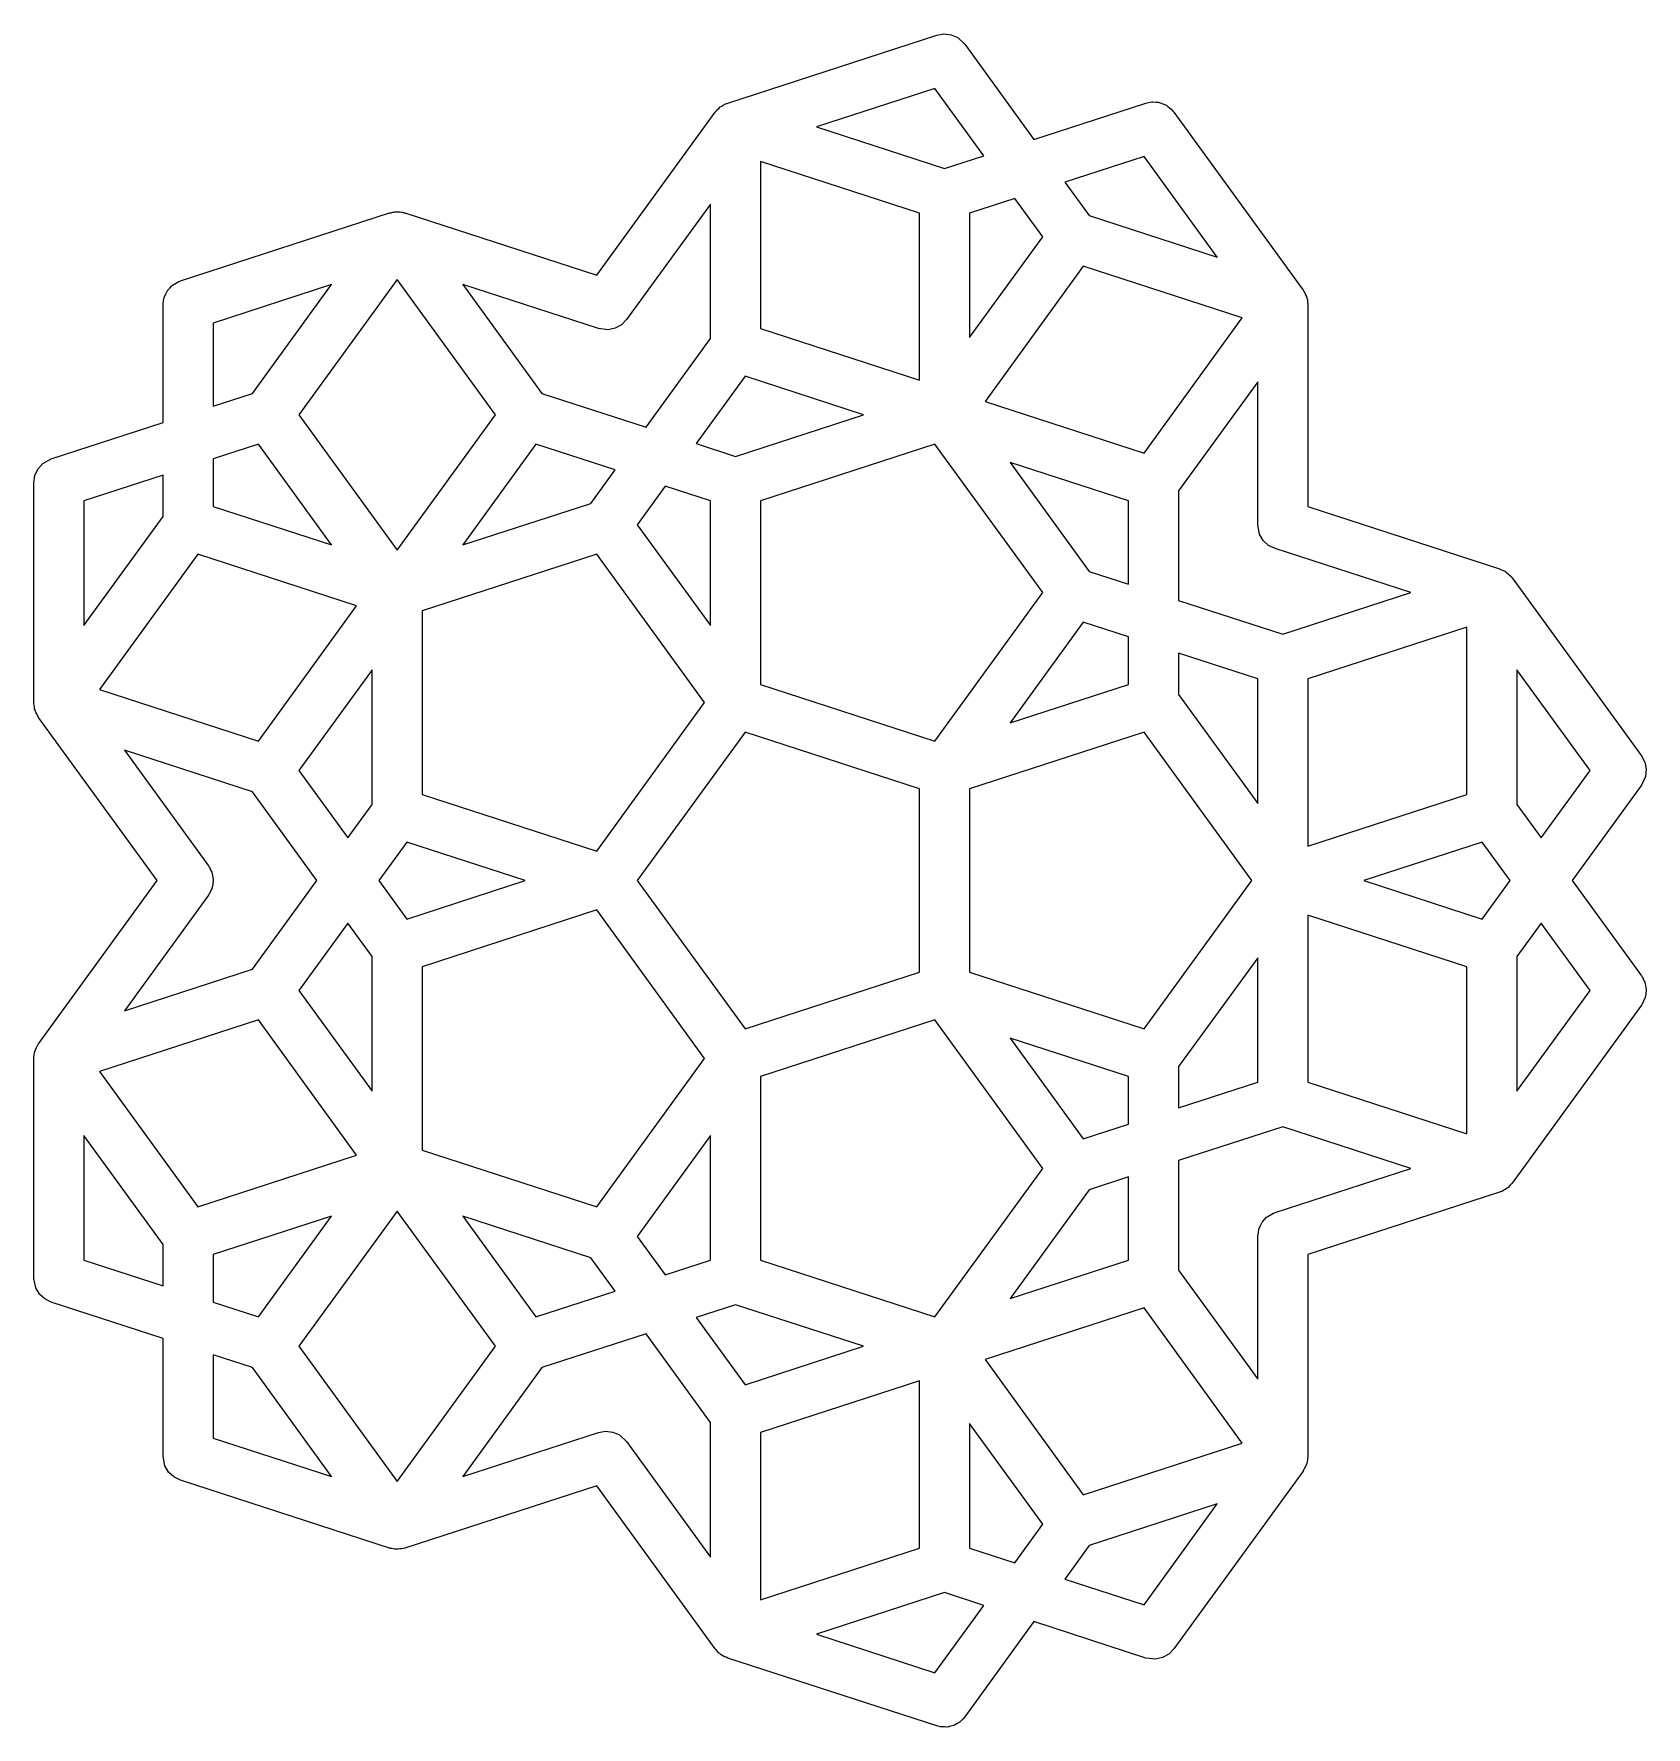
# Model space of a CAD drawing. Header units: millimetres. Extents: x 68 to 170, y 65 to 173.
import ezdxf

# ---------------------------------------------------------------- set-up
doc = ezdxf.new("R2010")
doc.units = ezdxf.units.MM
doc.layers.add('Layer_4', color=7, linetype='CONTINUOUS')

msp = doc.modelspace()

# ---------------------------------------------------------------- linework, layer by layer
at = {"layer": 'Layer_4', "color": 7}
for points in [[(126.09885, 172.634323), (126.518379, 172.4529), (126.969385, 172.034806), (131.351589, 166.003219), (138.442144, 168.307081), (138.617576, 168.33714), (138.790709, 168.378415), (138.842014, 168.375584), (138.892656, 168.384262), (139.069382, 168.363096), (139.247097, 168.353333), (139.295471, 168.336002), (139.346488, 168.32989), (139.509852, 168.259244), (139.677423, 168.199247), (139.718857, 168.168862), (139.766016, 168.148463), (139.839274, 168.080552), (140.046012, 167.928944), (140.148477, 167.793911), (140.217022, 167.730368), (148.404511, 156.461256), (148.450297, 156.374129), (148.509799, 156.295717), (148.511916, 156.287885), (148.520409, 156.276376), (148.561261, 156.163174), (148.617241, 156.05665), (148.638435, 155.949338), (148.675569, 155.846436), (148.69327, 155.671549), (148.705758, 155.608232), (148.702821, 155.577096), (148.707769, 155.52815), (148.707769, 142.752149), (160.85847, 138.804145), (161.027867, 138.72051), (161.201214, 138.645545), (161.225741, 138.622818), (161.268323, 138.601783), (161.603523, 138.291041), (161.627706, 138.250179), (161.652233, 138.227451), (169.839722, 126.958339), (170.052352, 126.55373), (170.140887, 126.105311), (170.097987, 125.650252), (169.839722, 125.092121), (165.457518, 119.060537), (169.839722, 113.02895), (169.885508, 112.941822), (169.94501, 112.86341), (169.962632, 112.795071), (170.052354, 112.624341), (170.140889, 112.175922), (170.135915, 112.123024), (170.142927, 112.095841), (170.115735, 111.908929), (170.098008, 111.720863), (170.083959, 111.69051), (170.077133, 111.643525), (169.885185, 111.228706), (169.85379, 111.193077), (169.839741, 111.162732), (161.652252, 99.89362), (161.520391, 99.758389), (161.395503, 99.61666), (161.361316, 99.595255), (161.333154, 99.566373), (161.168228, 99.474319), (161.008134, 99.374047), (160.969254, 99.363252), (160.934038, 99.343594), (160.887706, 99.333222), (160.858502, 99.316924), (148.7078, 95.368922), (148.7078, 82.592921), (148.680609, 82.406008), (148.662882, 82.217943), (148.648833, 82.18759), (148.642006, 82.140605), (148.450059, 81.725786), (148.418664, 81.690157), (148.404614, 81.659812), (140.217125, 70.3907), (139.898027, 70.063445), (139.498911, 69.840676), (139.052869, 69.740854), (138.442248, 69.814006), (131.351692, 72.117865), (126.969488, 66.086281), (126.837628, 65.95105), (126.712739, 65.80932), (126.678552, 65.787916), (126.65039, 65.759034), (126.485465, 65.66698), (126.325371, 65.566708), (126.28649, 65.555913), (126.251274, 65.536255), (126.066957, 65.495006), (125.884929, 65.444505), (125.844599, 65.445299), (125.805232, 65.436488), (125.711328, 65.447733), (125.42793, 65.452919), (125.282264, 65.499133), (125.19461, 65.509637), (111.946976, 69.814056), (111.848887, 69.862486), (111.74462, 69.895567), (111.645039, 69.963133), (111.537131, 70.01641), (111.456912, 70.090776), (111.366387, 70.152197), (111.249262, 70.283274), (111.20193, 70.327152), (111.186002, 70.354068), (111.153226, 70.39075), (103.643679, 80.726754), (91.492978, 76.77875), (91.38516, 76.760282), (91.281358, 76.725756), (91.161076, 76.721893), (91.042466, 76.701573), (90.933857, 76.714591), (90.824518, 76.711072), (90.652711, 76.748272), (90.588634, 76.755945), (90.559932, 76.768354), (90.51185, 76.778779), (77.264212, 81.083198), (76.854368, 81.285551), (76.519167, 81.596294), (76.286397, 81.98966), (76.167276, 82.593), (76.167276, 90.04845), (69.076723, 92.35231), (68.666879, 92.554663), (68.331678, 92.865406), (68.098908, 93.258772), (67.979787, 93.862112), (67.979787, 107.791501), (67.983994, 107.820479), (67.980846, 107.849585), (68.009675, 108.007068), (68.024703, 108.166479), (68.038752, 108.196832), (68.045579, 108.243817), (68.057882, 108.270389), (68.063147, 108.299192), (68.153624, 108.477312), (68.237526, 108.658636), (68.256893, 108.680597), (68.270149, 108.706711), (68.279013, 108.716051), (68.282981, 108.724623), (75.792528, 119.060627), (68.282981, 129.39663), (68.250681, 129.458093), (68.20671, 129.511838), (68.160204, 129.622828), (68.098916, 129.726399), (68.092434, 129.759213), (68.070341, 129.801239), (68.0569, 129.869359), (68.030064, 129.933404), (68.012813, 130.092582), (67.981801, 130.249657), (67.986246, 130.296928), (67.979764, 130.329739), (67.979764, 144.259128), (68.045565, 144.711444), (68.237513, 145.126263), (68.539699, 145.469197), (69.0767, 145.76893), (76.167253, 148.07279), (76.167253, 155.52824), (76.171459, 155.557217), (76.168311, 155.586324), (76.204286, 155.782841), (76.233049, 155.980556), (76.245352, 156.007128), (76.250617, 156.035931), (76.341094, 156.214051), (76.424996, 156.395375), (76.444364, 156.417335), (76.457619, 156.44345), (76.595081, 156.588394), (76.727188, 156.738312), (76.748592, 156.750271), (76.77214, 156.775116), (77.168126, 157.003401), (77.227388, 157.01753), (77.264178, 157.038061), (90.511815, 161.34248), (90.619633, 161.360948), (90.723434, 161.395474), (90.792837, 161.39759), (90.86038, 161.413703), (90.911685, 161.410872), (90.962327, 161.419551), (91.070935, 161.406533), (91.180274, 161.410052), (91.266579, 161.391372), (91.316768, 161.388621), (91.365141, 161.371291), (91.416158, 161.365179), (91.44486, 161.35277), (91.492943, 161.342345), (103.643644, 157.394341), (111.153191, 167.730345), (111.229558, 167.808661), (111.293243, 167.897609), (111.388274, 167.971436), (111.472289, 168.0576), (111.567812, 168.110916), (111.654193, 168.178025), (111.815039, 168.248909), (111.871405, 168.280371), (111.90193, 168.287197), (111.946941, 168.307041), (125.194576, 172.61146), (125.645087, 172.688652)], [(117.574692, 166.797278), (125.685071, 164.162055), (128.176592, 164.9716), (125.078702, 169.23548)], [(114.024937, 154.021277), (124.097571, 150.748479), (124.097571, 161.339474), (114.024937, 164.612272)], [(133.313847, 163.302402), (134.853688, 161.182995), (142.964069, 158.547771), (138.326339, 164.931061)], [(127.272571, 161.339472), (127.272571, 153.449293), (131.910304, 159.832585), (130.138847, 162.270784)], [(105.534259, 154.595057), (105.215161, 154.267802), (104.816045, 154.045031), (104.370002, 153.945212), (103.759381, 154.018364), (95.158438, 156.81298), (100.170927, 149.91388), (106.770919, 147.769413), (110.849937, 153.383697), (110.849937, 161.911459)], [(128.253699, 149.398069), (138.326339, 146.125271), (144.551569, 154.693567), (134.478929, 157.966368)], [(79.342173, 154.374779), (79.342173, 149.104334), (81.833694, 149.91388), (86.846182, 156.81298)], [(84.777077, 148.56347), (91.00231, 139.995174), (97.227543, 148.56347), (91.00231, 157.131769)], [(109.945916, 146.737792), (112.437437, 145.928249), (120.547815, 148.56347), (113.043806, 151.001672)], [(140.520208, 143.743246), (140.520208, 136.803604), (147.120197, 134.659137), (155.230576, 137.294358), (146.629633, 140.088975), (146.219788, 140.291328), (145.884588, 140.60207), (145.651818, 140.995437), (145.532697, 141.598777), (145.532697, 150.642344)], [(79.342173, 145.765943), (79.342173, 142.752165), (86.846182, 140.313963), (82.208452, 146.697253)], [(95.158438, 140.313963), (103.268817, 142.949187), (104.80866, 145.068597), (99.796169, 146.697253)], [(114.024937, 143.105666), (114.024937, 131.48305), (125.078702, 127.891463), (131.910304, 137.294358), (125.078702, 146.697253)], [(134.853688, 138.644768), (137.345208, 137.835222), (137.345208, 143.105666), (129.841196, 145.543868)], [(71.154684, 143.105666), (71.154684, 135.215487), (76.167173, 142.114585), (76.167173, 144.734322)], [(106.212203, 141.598777), (110.849937, 135.215484), (110.849937, 143.105666), (107.983658, 144.036976)], [(72.135812, 131.164264), (82.208452, 127.891463), (88.433682, 136.459759), (78.361043, 139.73256)], [(92.58981, 136.140973), (92.58981, 124.518357), (103.643576, 120.92677), (110.475178, 130.329665), (103.643576, 139.73256)], [(129.841199, 129.044851), (137.345208, 131.483052), (137.345208, 134.496831), (134.478929, 135.428141)], [(148.707697, 131.836554), (148.707697, 121.245559), (158.780334, 124.518357), (158.780334, 135.109352)], [(140.520208, 130.845473), (145.532697, 123.946375), (145.532697, 131.836554), (140.520208, 133.46521)], [(84.777077, 126.025246), (87.874967, 121.761366), (89.41481, 123.880777), (89.41481, 132.408536)], [(161.955334, 123.880777), (163.495178, 121.761366), (166.593068, 126.025246), (161.955334, 132.408536)], [(106.212203, 119.060553), (113.043806, 109.657658), (124.097571, 113.249244), (124.097571, 124.871861), (113.043806, 128.463447)], [(127.272571, 124.871858), (127.272571, 113.249244), (138.326339, 109.657658), (145.157941, 119.060553), (138.326339, 128.463447)], [(79.038987, 119.993661), (79.084773, 119.906534), (79.144275, 119.828122), (79.161897, 119.759783), (79.251619, 119.589053), (79.340154, 119.140634), (79.335154, 119.087736), (79.342165, 119.060553), (79.314974, 118.87364), (79.297247, 118.685575), (79.283198, 118.655222), (79.276371, 118.608237), (79.084424, 118.193418), (79.053029, 118.157789), (79.038979, 118.127444), (73.723304, 110.811043), (81.833686, 113.446266), (85.912703, 119.060553), (81.833686, 124.674836), (73.723304, 127.31006)], [(89.837226, 119.060553), (91.60868, 116.622351), (99.112686, 119.060553), (91.60868, 121.498752)], [(152.257456, 119.060553), (159.761465, 116.622351), (161.532919, 119.060553), (159.761465, 121.498752)], [(92.58981, 113.602749), (92.58981, 101.980132), (103.643576, 98.388546), (110.475178, 107.791441), (103.643576, 117.194335)], [(84.777077, 112.095857), (89.41481, 105.712567), (89.41481, 114.240326), (87.874967, 116.359736)], [(148.707697, 106.284551), (158.780334, 103.011751), (158.780334, 113.602746), (148.707697, 116.875547)], [(161.955334, 114.240326), (161.955334, 105.712567), (166.593068, 112.095857), (163.495178, 116.359736)], [(140.520208, 107.275633), (140.520208, 104.655893), (145.532697, 106.284551), (145.532697, 114.17473)], [(72.135812, 106.956841), (78.361043, 98.388546), (88.433682, 101.661344), (82.208452, 110.229639)], [(114.024937, 106.638053), (114.024937, 95.015436), (125.078702, 91.42385), (131.910304, 100.826745), (125.078702, 110.229639)], [(134.478929, 102.692962), (137.345208, 103.624274), (137.345208, 106.638053), (129.841199, 109.076255)], [(140.520208, 101.317502), (140.520208, 94.377859), (145.532697, 87.478762), (145.532697, 96.522328), (145.536904, 96.551306), (145.533756, 96.580412), (145.569731, 96.776929), (145.598494, 96.974644), (145.610797, 97.001216), (145.616062, 97.030019), (145.706539, 97.208139), (145.790441, 97.389463), (145.809809, 97.411424), (145.823064, 97.437538), (145.960526, 97.582482), (146.092632, 97.7324), (146.114037, 97.744359), (146.137585, 97.769204), (146.533571, 97.997489), (146.592832, 98.011618), (146.629623, 98.032149), (155.230565, 100.826763), (147.120187, 103.461987)], [(71.154684, 95.015439), (76.167173, 93.38678), (76.167173, 96.00652), (71.154684, 102.905618)], [(106.212203, 96.522328), (107.98366, 94.084127), (110.849937, 95.015439), (110.849937, 102.905621)], [(134.853688, 99.476335), (129.841199, 92.577237), (137.345208, 95.015439), (137.345208, 100.285881)], [(79.342173, 95.368941), (79.342173, 92.355162), (82.208452, 91.42385), (86.846182, 97.807142)], [(84.777077, 89.557632), (91.00231, 80.989337), (97.227543, 89.557632), (91.00231, 98.125928)], [(99.796169, 91.42385), (104.80866, 93.052508), (103.268817, 95.171919), (95.158438, 97.80714)], [(109.945919, 91.38331), (113.043806, 87.119434), (120.547813, 89.557632), (112.437437, 92.192856)], [(128.253699, 88.723033), (134.478929, 80.154738), (144.551569, 83.427538), (138.326339, 91.995834)], [(100.170927, 88.207223), (95.158438, 81.308125), (103.759381, 84.102742), (104.209892, 84.179934), (104.663724, 84.125565), (105.083253, 83.944142), (105.534259, 83.526048), (110.849937, 76.209647), (110.849937, 84.737408), (106.770919, 90.351692)], [(79.342173, 83.746327), (86.846182, 81.308125), (81.833694, 88.207223), (79.342173, 89.016769)], [(114.024937, 84.099829), (114.024937, 73.508833), (124.097571, 76.781631), (124.097571, 87.372627)], [(127.272571, 76.781631), (130.138847, 75.850321), (131.910304, 78.28852), (127.272571, 84.67181)], [(134.853688, 76.938111), (133.313847, 74.8187), (138.326339, 73.190044), (142.964069, 79.573334)], [(117.574695, 71.323827), (125.078702, 68.885626), (128.176589, 73.149505), (125.685071, 73.959048)]]:
    msp.add_lwpolyline(points, close=True, dxfattribs=at)

doc.saveas('drawing.dxf')
